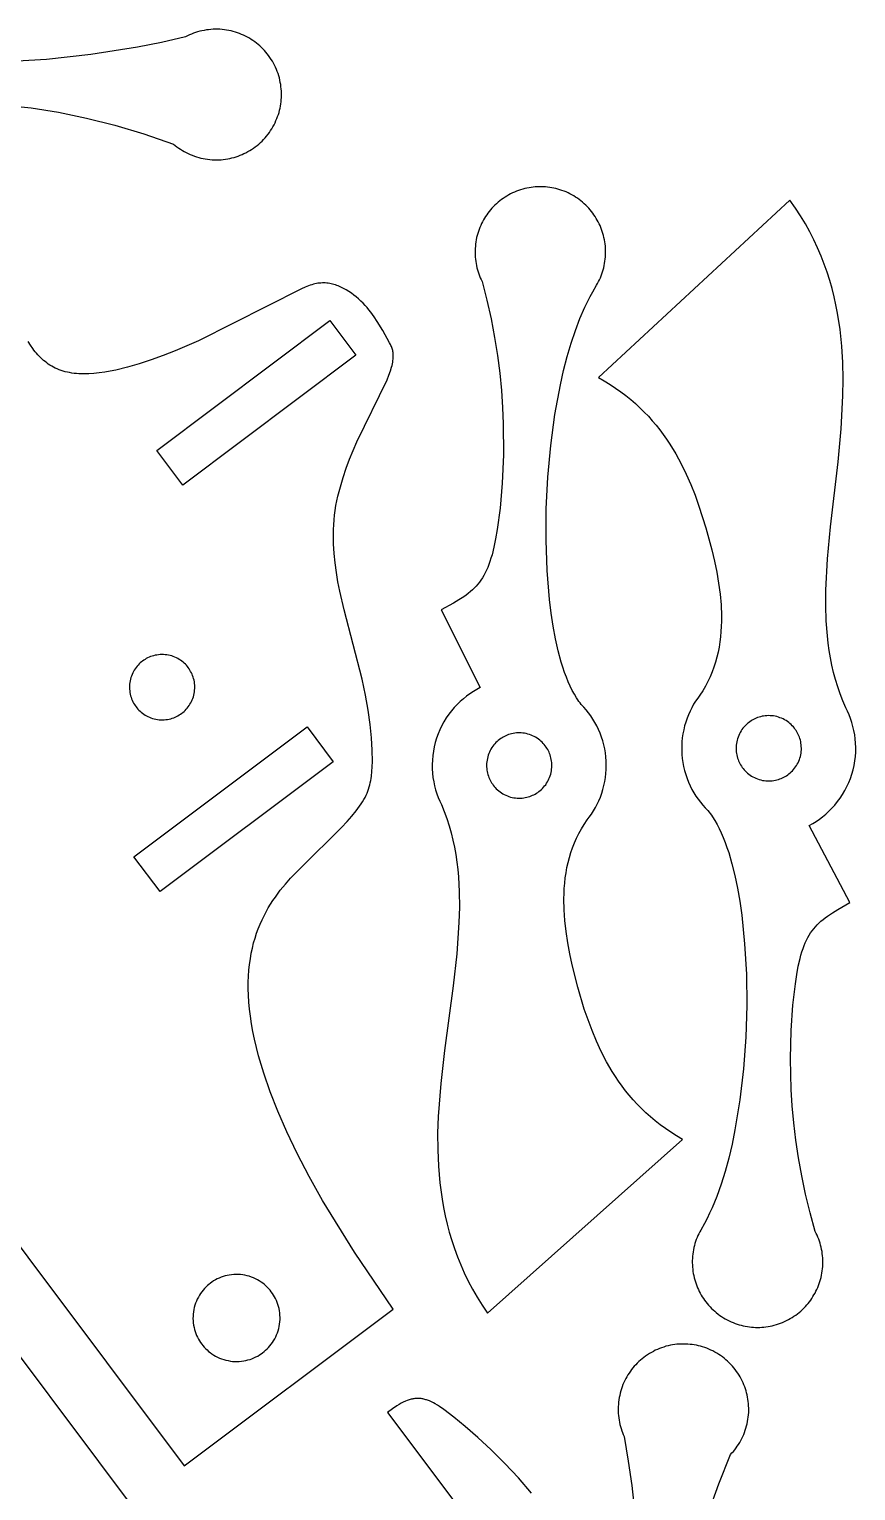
# Model space of a CAD drawing. Header units: millimetres. Extents: x 1072 to 1532, y 1321 to 1864.
# Drawn here: x 1411.5 to 1532.1, y 1642.3 to 1855.4 of the extents above; entities that cross this region are included whole.
import ezdxf

# ---------------------------------------------------------------- set-up
doc = ezdxf.new("R2010")
doc.units = ezdxf.units.MM
doc.header["$MEASUREMENT"] = 0
doc.layers.add('Layer 01', color=1, linetype='Continuous')
doc.layers.add('Layer 02', color=192, linetype='Continuous')

msp = doc.modelspace()

# ---------------------------------------------------------------- linework, layer by layer
at = {"layer": 'Layer 01'}
for points in [[(1455.34, 1812.97), (1459.15, 1807.89), (1433.9, 1788.95), (1430.09, 1794.03), (1455.34, 1812.97)], [(1433.74, 1755.68), (1433.9, 1755.81), (1434.07, 1755.95), (1434.23, 1756.1), (1434.38, 1756.26), (1434.53, 1756.43), (1434.67, 1756.61), (1434.81, 1756.8), (1434.94, 1757), (1435.06, 1757.2), (1435.17, 1757.42), (1435.27, 1757.64), (1435.36, 1757.86), (1435.43, 1758.09), (1435.5, 1758.33), (1435.55, 1758.57), (1435.59, 1758.81), (1435.62, 1759.06), (1435.64, 1759.3), (1435.64, 1759.55), (1435.63, 1759.79), (1435.61, 1760.04), (1435.58, 1760.28), (1435.53, 1760.51), (1435.47, 1760.74), (1435.41, 1760.97), (1435.33, 1761.19), (1435.24, 1761.4), (1435.15, 1761.6), (1435.04, 1761.8), (1434.93, 1761.99), (1434.81, 1762.17), (1434.69, 1762.35), (1434.56, 1762.51), (1434.42, 1762.68), (1434.27, 1762.84), (1434.11, 1762.99), (1433.94, 1763.14), (1433.76, 1763.28), (1433.57, 1763.42), (1433.37, 1763.55), (1433.16, 1763.67), (1432.95, 1763.78), (1432.73, 1763.88), (1432.5, 1763.96), (1432.27, 1764.04), (1432.04, 1764.11), (1431.8, 1764.16), (1431.55, 1764.2), (1431.31, 1764.23), (1431.06, 1764.25), (1430.82, 1764.25), (1430.57, 1764.24), (1430.33, 1764.22), (1430.09, 1764.18), (1429.86, 1764.14), (1429.62, 1764.08), (1429.4, 1764.01), (1429.18, 1763.94), (1428.97, 1763.85), (1428.76, 1763.75), (1428.57, 1763.65), (1428.38, 1763.54), (1428.19, 1763.42), (1428.02, 1763.3), (1427.85, 1763.17), (1427.69, 1763.03), (1427.53, 1762.88), (1427.38, 1762.71), (1427.23, 1762.54), (1427.08, 1762.37), (1426.95, 1762.18), (1426.82, 1761.98), (1426.7, 1761.77), (1426.59, 1761.56), (1426.49, 1761.34), (1426.4, 1761.11), (1426.32, 1760.88), (1426.26, 1760.65), (1426.21, 1760.41), (1426.16, 1760.16), (1426.14, 1759.92), (1426.12, 1759.67), (1426.12, 1759.43), (1426.13, 1759.18), (1426.15, 1758.94), (1426.18, 1758.7), (1426.23, 1758.46), (1426.28, 1758.23), (1426.35, 1758.01), (1426.43, 1757.79), (1426.52, 1757.58), (1426.61, 1757.37), (1426.72, 1757.17), (1426.83, 1756.98), (1426.94, 1756.8), (1427.07, 1756.63), (1427.2, 1756.46), (1427.34, 1756.3), (1427.49, 1756.14), (1427.65, 1755.99), (1427.82, 1755.84), (1428, 1755.69), (1428.19, 1755.56), (1428.39, 1755.43), (1428.59, 1755.31), (1428.81, 1755.2), (1429.03, 1755.1), (1429.25, 1755.01), (1429.49, 1754.93), (1429.72, 1754.87), (1429.96, 1754.81), (1430.2, 1754.77), (1430.45, 1754.74), (1430.7, 1754.73), (1430.94, 1754.73), (1431.19, 1754.74), (1431.43, 1754.76), (1431.67, 1754.79), (1431.9, 1754.84), (1432.13, 1754.89), (1432.36, 1754.96), (1432.58, 1755.04), (1432.79, 1755.13), (1432.99, 1755.22), (1433.19, 1755.33), (1433.38, 1755.44), (1433.56, 1755.55), (1433.74, 1755.68)], [(1521.61, 1746.36), (1521.79, 1746.46), (1521.98, 1746.58), (1522.16, 1746.7), (1522.34, 1746.83), (1522.51, 1746.98), (1522.68, 1747.13), (1522.85, 1747.3), (1523, 1747.47), (1523.15, 1747.66), (1523.3, 1747.85), (1523.43, 1748.05), (1523.55, 1748.26), (1523.67, 1748.48), (1523.77, 1748.7), (1523.86, 1748.93), (1523.94, 1749.16), (1524.01, 1749.4), (1524.06, 1749.64), (1524.1, 1749.88), (1524.13, 1750.13), (1524.15, 1750.37), (1524.15, 1750.61), (1524.14, 1750.85), (1524.12, 1751.09), (1524.09, 1751.32), (1524.05, 1751.55), (1524, 1751.77), (1523.94, 1751.99), (1523.87, 1752.2), (1523.79, 1752.41), (1523.7, 1752.6), (1523.6, 1752.79), (1523.5, 1752.98), (1523.39, 1753.16), (1523.26, 1753.34), (1523.13, 1753.52), (1522.98, 1753.7), (1522.83, 1753.87), (1522.66, 1754.03), (1522.49, 1754.19), (1522.31, 1754.34), (1522.11, 1754.48), (1521.91, 1754.61), (1521.7, 1754.74), (1521.48, 1754.85), (1521.26, 1754.95), (1521.03, 1755.04), (1520.8, 1755.12), (1520.56, 1755.19), (1520.32, 1755.24), (1520.08, 1755.29), (1519.84, 1755.32), (1519.59, 1755.33), (1519.35, 1755.34), (1519.11, 1755.33), (1518.88, 1755.31), (1518.64, 1755.28), (1518.41, 1755.24), (1518.19, 1755.18), (1517.97, 1755.12), (1517.76, 1755.05), (1517.56, 1754.97), (1517.36, 1754.88), (1517.17, 1754.79), (1516.98, 1754.68), (1516.8, 1754.57), (1516.62, 1754.45), (1516.44, 1754.31), (1516.27, 1754.17), (1516.1, 1754.01), (1515.93, 1753.85), (1515.77, 1753.68), (1515.62, 1753.49), (1515.48, 1753.3), (1515.35, 1753.1), (1515.23, 1752.89), (1515.11, 1752.67), (1515.01, 1752.45), (1514.92, 1752.22), (1514.84, 1751.98), (1514.77, 1751.75), (1514.72, 1751.51), (1514.68, 1751.27), (1514.65, 1751.02), (1514.63, 1750.78), (1514.63, 1750.54), (1514.63, 1750.3), (1514.65, 1750.06), (1514.69, 1749.83), (1514.73, 1749.6), (1514.78, 1749.38), (1514.84, 1749.16), (1514.91, 1748.95), (1514.99, 1748.74), (1515.08, 1748.54), (1515.18, 1748.35), (1515.28, 1748.17), (1515.39, 1747.99), (1515.52, 1747.8), (1515.65, 1747.63), (1515.79, 1747.45), (1515.95, 1747.28), (1516.11, 1747.12), (1516.29, 1746.96), (1516.47, 1746.81), (1516.67, 1746.67), (1516.87, 1746.53), (1517.08, 1746.41), (1517.29, 1746.3), (1517.52, 1746.2), (1517.75, 1746.1), (1517.98, 1746.03), (1518.22, 1745.96), (1518.46, 1745.9), (1518.7, 1745.86), (1518.94, 1745.83), (1519.18, 1745.82), (1519.43, 1745.81), (1519.66, 1745.82), (1519.9, 1745.84), (1520.13, 1745.87), (1520.36, 1745.91), (1520.59, 1745.96), (1520.8, 1746.03), (1521.02, 1746.1), (1521.22, 1746.18), (1521.42, 1746.27), (1521.61, 1746.36)], [(1452.03, 1753.69), (1455.84, 1748.61), (1430.58, 1729.67), (1426.77, 1734.75), (1452.03, 1753.69)], [(1480.84, 1752.32), (1480.66, 1752.22), (1480.47, 1752.11), (1480.29, 1751.99), (1480.11, 1751.86), (1479.93, 1751.72), (1479.76, 1751.57), (1479.59, 1751.41), (1479.43, 1751.24), (1479.27, 1751.06), (1479.13, 1750.87), (1478.99, 1750.67), (1478.86, 1750.46), (1478.75, 1750.25), (1478.64, 1750.02), (1478.54, 1749.8), (1478.46, 1749.56), (1478.39, 1749.33), (1478.33, 1749.09), (1478.28, 1748.85), (1478.25, 1748.61), (1478.23, 1748.36), (1478.22, 1748.12), (1478.22, 1747.88), (1478.24, 1747.65), (1478.26, 1747.41), (1478.3, 1747.18), (1478.35, 1746.96), (1478.41, 1746.74), (1478.48, 1746.53), (1478.55, 1746.32), (1478.63, 1746.12), (1478.73, 1745.93), (1478.83, 1745.74), (1478.94, 1745.56), (1479.06, 1745.37), (1479.19, 1745.19), (1479.33, 1745.01), (1479.48, 1744.84), (1479.64, 1744.67), (1479.81, 1744.51), (1479.99, 1744.36), (1480.18, 1744.21), (1480.38, 1744.08), (1480.59, 1743.95), (1480.8, 1743.83), (1481.02, 1743.73), (1481.25, 1743.63), (1481.48, 1743.55), (1481.72, 1743.47), (1481.96, 1743.42), (1482.2, 1743.37), (1482.44, 1743.34), (1482.68, 1743.31), (1482.93, 1743.3), (1483.17, 1743.31), (1483.4, 1743.32), (1483.64, 1743.35), (1483.87, 1743.39), (1484.09, 1743.44), (1484.31, 1743.49), (1484.52, 1743.56), (1484.73, 1743.64), (1484.93, 1743.72), (1485.12, 1743.81), (1485.31, 1743.91), (1485.49, 1744.02), (1485.68, 1744.14), (1485.86, 1744.27), (1486.04, 1744.41), (1486.21, 1744.56), (1486.37, 1744.73), (1486.54, 1744.9), (1486.69, 1745.08), (1486.84, 1745.27), (1486.97, 1745.47), (1487.1, 1745.67), (1487.22, 1745.89), (1487.32, 1746.11), (1487.42, 1746.34), (1487.5, 1746.57), (1487.57, 1746.8), (1487.63, 1747.04), (1487.68, 1747.28), (1487.71, 1747.53), (1487.73, 1747.77), (1487.74, 1748.01), (1487.74, 1748.25), (1487.73, 1748.49), (1487.7, 1748.72), (1487.66, 1748.95), (1487.61, 1749.18), (1487.56, 1749.39), (1487.49, 1749.61), (1487.41, 1749.81), (1487.33, 1750.01), (1487.24, 1750.2), (1487.14, 1750.39), (1487.03, 1750.58), (1486.91, 1750.76), (1486.78, 1750.94), (1486.64, 1751.12), (1486.49, 1751.29), (1486.32, 1751.46), (1486.15, 1751.62), (1485.97, 1751.77), (1485.78, 1751.92), (1485.58, 1752.06), (1485.37, 1752.18), (1485.16, 1752.3), (1484.94, 1752.41), (1484.71, 1752.5), (1484.48, 1752.59), (1484.24, 1752.66), (1484, 1752.72), (1483.76, 1752.76), (1483.52, 1752.8), (1483.28, 1752.82), (1483.04, 1752.83), (1482.8, 1752.83), (1482.56, 1752.81), (1482.33, 1752.78), (1482.1, 1752.75), (1481.87, 1752.7), (1481.65, 1752.64), (1481.44, 1752.57), (1481.24, 1752.5), (1481.04, 1752.41), (1480.84, 1752.32)], [(1445.54, 1662.42), (1445.76, 1662.59), (1445.98, 1662.78), (1446.19, 1662.98), (1446.4, 1663.2), (1446.6, 1663.42), (1446.79, 1663.66), (1446.97, 1663.91), (1447.14, 1664.18), (1447.3, 1664.45), (1447.45, 1664.73), (1447.58, 1665.03), (1447.7, 1665.33), (1447.8, 1665.64), (1447.89, 1665.95), (1447.96, 1666.27), (1448.02, 1666.6), (1448.05, 1666.93), (1448.08, 1667.25), (1448.08, 1667.58), (1448.07, 1667.91), (1448.04, 1668.23), (1447.99, 1668.55), (1447.93, 1668.86), (1447.86, 1669.17), (1447.77, 1669.47), (1447.66, 1669.76), (1447.55, 1670.05), (1447.42, 1670.32), (1447.28, 1670.58), (1447.13, 1670.84), (1446.98, 1671.08), (1446.81, 1671.31), (1446.64, 1671.53), (1446.45, 1671.75), (1446.25, 1671.96), (1446.03, 1672.17), (1445.81, 1672.37), (1445.57, 1672.56), (1445.31, 1672.74), (1445.05, 1672.91), (1444.78, 1673.07), (1444.49, 1673.21), (1444.2, 1673.35), (1443.9, 1673.47), (1443.59, 1673.57), (1443.27, 1673.66), (1442.95, 1673.73), (1442.63, 1673.78), (1442.3, 1673.82), (1441.97, 1673.84), (1441.65, 1673.85), (1441.32, 1673.83), (1441, 1673.81), (1440.68, 1673.76), (1440.37, 1673.7), (1440.06, 1673.62), (1439.76, 1673.53), (1439.47, 1673.43), (1439.18, 1673.31), (1438.91, 1673.19), (1438.65, 1673.05), (1438.39, 1672.9), (1438.15, 1672.74), (1437.92, 1672.58), (1437.7, 1672.4), (1437.48, 1672.21), (1437.27, 1672.01), (1437.06, 1671.8), (1436.86, 1671.57), (1436.67, 1671.33), (1436.49, 1671.08), (1436.32, 1670.82), (1436.16, 1670.54), (1436.01, 1670.26), (1435.88, 1669.97), (1435.76, 1669.66), (1435.66, 1669.36), (1435.57, 1669.04), (1435.5, 1668.72), (1435.44, 1668.4), (1435.41, 1668.07), (1435.39, 1667.74), (1435.38, 1667.41), (1435.39, 1667.09), (1435.42, 1666.77), (1435.47, 1666.45), (1435.53, 1666.13), (1435.6, 1665.83), (1435.69, 1665.52), (1435.8, 1665.23), (1435.91, 1664.95), (1436.04, 1664.68), (1436.18, 1664.41), (1436.33, 1664.16), (1436.49, 1663.92), (1436.65, 1663.69), (1436.82, 1663.47), (1437.01, 1663.25), (1437.21, 1663.03), (1437.43, 1662.83), (1437.65, 1662.63), (1437.89, 1662.44), (1438.15, 1662.26), (1438.41, 1662.09), (1438.68, 1661.93), (1438.97, 1661.78), (1439.26, 1661.65), (1439.56, 1661.53), (1439.87, 1661.43), (1440.19, 1661.34), (1440.51, 1661.27), (1440.83, 1661.21), (1441.16, 1661.17), (1441.49, 1661.15), (1441.81, 1661.15), (1442.14, 1661.16), (1442.46, 1661.19), (1442.78, 1661.23), (1443.09, 1661.3), (1443.4, 1661.37), (1443.7, 1661.46), (1443.99, 1661.56), (1444.28, 1661.68), (1444.55, 1661.81), (1444.82, 1661.95), (1445.07, 1662.1), (1445.31, 1662.25), (1445.54, 1662.42)]]:
    msp.add_lwpolyline(points, dxfattribs=at)
at = {"layer": 'Layer 02'}
for points in [[(1407.89, 1844.38), (1411.78, 1843.96), (1415.76, 1843.33), (1419.82, 1842.49), (1423.97, 1841.44), (1428.21, 1840.17), (1432.56, 1838.7), (1432.79, 1838.5), (1433.04, 1838.31), (1433.29, 1838.12), (1433.56, 1837.95), (1433.83, 1837.78), (1434.1, 1837.62), (1434.39, 1837.46), (1434.68, 1837.32), (1434.97, 1837.18), (1435.27, 1837.06), (1435.58, 1836.94), (1435.89, 1836.84), (1436.21, 1836.75), (1436.53, 1836.66), (1436.85, 1836.59), (1437.18, 1836.53), (1437.5, 1836.48), (1437.83, 1836.44), (1438.16, 1836.41), (1438.49, 1836.4), (1438.82, 1836.4), (1439.15, 1836.4), (1439.47, 1836.42), (1439.8, 1836.45), (1440.12, 1836.49), (1440.44, 1836.54), (1440.75, 1836.6), (1441.06, 1836.68), (1441.37, 1836.76), (1441.67, 1836.85), (1441.96, 1836.95), (1442.25, 1837.06), (1442.54, 1837.17), (1442.82, 1837.3), (1443.1, 1837.44), (1443.38, 1837.59), (1443.66, 1837.75), (1443.93, 1837.91), (1444.2, 1838.09), (1444.46, 1838.28), (1444.72, 1838.48), (1444.97, 1838.69), (1445.21, 1838.91), (1445.45, 1839.13), (1445.68, 1839.37), (1445.91, 1839.61), (1446.12, 1839.87), (1446.33, 1840.12), (1446.52, 1840.39), (1446.71, 1840.66), (1446.89, 1840.94), (1447.05, 1841.23), (1447.21, 1841.52), (1447.36, 1841.81), (1447.49, 1842.11), (1447.62, 1842.41), (1447.73, 1842.71), (1447.84, 1843.01), (1447.93, 1843.32), (1448.01, 1843.63), (1448.08, 1843.94), (1448.14, 1844.24), (1448.19, 1844.55), (1448.23, 1844.86), (1448.26, 1845.16), (1448.28, 1845.47), (1448.29, 1845.79), (1448.29, 1846.1), (1448.28, 1846.42), (1448.26, 1846.74), (1448.22, 1847.06), (1448.18, 1847.38), (1448.12, 1847.7), (1448.06, 1848.02), (1447.98, 1848.34), (1447.89, 1848.66), (1447.79, 1848.97), (1447.68, 1849.28), (1447.56, 1849.59), (1447.42, 1849.89), (1447.28, 1850.19), (1447.13, 1850.49), (1446.96, 1850.77), (1446.79, 1851.05), (1446.61, 1851.33), (1446.42, 1851.59), (1446.22, 1851.85), (1446.01, 1852.1), (1445.8, 1852.35), (1445.58, 1852.58), (1445.35, 1852.81), (1445.11, 1853.02), (1444.87, 1853.23), (1444.63, 1853.43), (1444.38, 1853.61), (1444.13, 1853.79), (1443.87, 1853.96), (1443.61, 1854.12), (1443.33, 1854.28), (1443.05, 1854.43), (1442.77, 1854.56), (1442.48, 1854.69), (1442.18, 1854.81), (1441.87, 1854.92), (1441.56, 1855.03), (1441.25, 1855.12), (1440.93, 1855.2), (1440.61, 1855.27), (1440.28, 1855.32), (1439.96, 1855.37), (1439.63, 1855.41), (1439.3, 1855.43), (1438.97, 1855.44), (1438.64, 1855.44), (1438.31, 1855.43), (1437.98, 1855.41), (1437.65, 1855.38), (1437.33, 1855.34), (1437, 1855.28), (1436.69, 1855.22), (1436.37, 1855.14), (1436.06, 1855.05), (1435.75, 1854.96), (1435.45, 1854.85), (1435.16, 1854.74), (1434.87, 1854.61), (1434.59, 1854.48), (1434.31, 1854.34)], [(1434.31, 1854.34), (1430.77, 1853.53), (1427.27, 1852.83), (1420.47, 1851.74), (1414.02, 1851.04), (1408.03, 1850.7)], [(1506.79, 1693.53), (1505.94, 1694.04), (1505.11, 1694.57), (1504.32, 1695.11), (1503.56, 1695.67), (1502.83, 1696.24), (1502.13, 1696.83), (1501.46, 1697.43), (1500.81, 1698.05), (1500.2, 1698.68), (1499.61, 1699.32), (1499.04, 1699.97), (1498.5, 1700.64), (1497.98, 1701.32), (1497.48, 1702.01), (1497.01, 1702.71), (1496.56, 1703.42), (1495.72, 1704.86), (1494.95, 1706.35), (1494.24, 1707.86), (1493.61, 1709.4), (1493.02, 1710.96), (1492.48, 1712.54), (1491.53, 1715.75), (1490.71, 1718.99), (1490.36, 1720.61), (1490.06, 1722.23), (1489.82, 1723.84), (1489.64, 1725.44), (1489.53, 1727.03), (1489.5, 1728.6), (1489.52, 1729.38), (1489.56, 1730.15), (1489.62, 1730.92), (1489.7, 1731.68), (1489.81, 1732.43), (1489.95, 1733.18), (1490.11, 1733.91), (1490.3, 1734.64), (1490.51, 1735.36), (1490.76, 1736.07), (1491.03, 1736.77), (1491.34, 1737.47), (1491.68, 1738.15), (1492.05, 1738.82), (1492.45, 1739.47), (1492.89, 1740.12), (1493.21, 1740.54), (1493.52, 1740.98), (1493.82, 1741.44), (1494.1, 1741.92), (1494.36, 1742.42), (1494.6, 1742.93), (1494.82, 1743.46), (1495.02, 1744.01), (1495.19, 1744.57), (1495.34, 1745.14), (1495.46, 1745.72), (1495.56, 1746.3), (1495.63, 1746.9), (1495.67, 1747.5), (1495.68, 1748.1), (1495.67, 1748.7), (1495.62, 1749.31), (1495.55, 1749.9), (1495.45, 1750.5), (1495.32, 1751.08), (1495.16, 1751.66), (1494.98, 1752.22), (1494.78, 1752.77), (1494.55, 1753.31), (1494.3, 1753.83), (1494.02, 1754.34), (1493.73, 1754.83), (1493.42, 1755.3), (1493.1, 1755.75), (1492.76, 1756.17), (1492.4, 1756.58), (1492.04, 1756.97), (1491.87, 1757.19), (1491.69, 1757.42), (1491.53, 1757.66), (1491.36, 1757.92), (1491.04, 1758.45), (1490.73, 1759.02), (1490.43, 1759.63), (1490.14, 1760.27), (1489.87, 1760.94), (1489.61, 1761.65), (1489.36, 1762.39), (1489.12, 1763.16), (1488.68, 1764.79), (1488.29, 1766.53), (1487.94, 1768.37), (1487.65, 1770.29), (1487.4, 1772.3), (1487.05, 1776.52), (1486.89, 1780.94), (1486.93, 1785.5), (1487.15, 1790.12), (1487.57, 1794.72), (1488.18, 1799.24), (1488.99, 1803.59), (1489.46, 1805.68), (1489.98, 1807.7), (1490.55, 1809.65), (1491.17, 1811.5), (1491.83, 1813.26), (1492.55, 1814.91), (1492.92, 1815.7), (1493.31, 1816.45), (1493.71, 1817.17), (1494.27, 1818.12), (1494.42, 1818.38), (1494.56, 1818.64), (1494.69, 1818.92), (1494.82, 1819.2), (1494.94, 1819.48), (1495.04, 1819.77), (1495.14, 1820.07), (1495.23, 1820.37), (1495.31, 1820.67), (1495.38, 1820.98), (1495.44, 1821.29), (1495.49, 1821.6), (1495.53, 1821.91), (1495.56, 1822.23), (1495.58, 1822.55), (1495.59, 1822.87), (1495.59, 1823.18), (1495.57, 1823.5), (1495.55, 1823.81), (1495.52, 1824.13), (1495.47, 1824.44), (1495.42, 1824.75), (1495.35, 1825.06), (1495.28, 1825.36), (1495.2, 1825.66), (1495.1, 1825.95), (1495, 1826.24), (1494.89, 1826.52), (1494.77, 1826.8), (1494.65, 1827.07), (1494.52, 1827.34), (1494.37, 1827.6), (1494.22, 1827.86), (1494.06, 1828.12), (1493.89, 1828.37), (1493.72, 1828.62), (1493.53, 1828.86), (1493.33, 1829.1), (1493.13, 1829.34), (1492.91, 1829.57), (1492.69, 1829.79), (1492.46, 1830), (1492.22, 1830.21), (1491.98, 1830.41), (1491.73, 1830.61), (1491.47, 1830.79), (1491.21, 1830.97), (1490.94, 1831.13), (1490.66, 1831.29), (1490.38, 1831.44), (1490.1, 1831.58), (1489.81, 1831.71), (1489.52, 1831.83), (1489.22, 1831.93), (1488.92, 1832.03), (1488.63, 1832.12), (1488.33, 1832.2), (1488.03, 1832.27), (1487.73, 1832.33), (1487.43, 1832.37), (1487.13, 1832.41), (1486.83, 1832.44), (1486.53, 1832.46), (1486.23, 1832.47), (1485.93, 1832.47), (1485.63, 1832.46), (1485.33, 1832.44), (1485.02, 1832.42), (1484.72, 1832.38), (1484.41, 1832.33), (1484.1, 1832.27), (1483.8, 1832.2), (1483.5, 1832.12), (1483.19, 1832.03), (1482.89, 1831.93), (1482.6, 1831.82), (1482.3, 1831.7), (1482.02, 1831.57), (1481.73, 1831.43), (1481.45, 1831.28), (1481.18, 1831.12), (1480.91, 1830.95), (1480.64, 1830.78), (1480.39, 1830.59), (1480.14, 1830.4), (1479.89, 1830.2), (1479.66, 1830), (1479.43, 1829.78), (1479.21, 1829.57), (1479, 1829.34), (1478.8, 1829.11), (1478.61, 1828.87), (1478.42, 1828.63), (1478.25, 1828.39), (1478.08, 1828.14), (1477.92, 1827.89), (1477.77, 1827.63), (1477.63, 1827.37), (1477.49, 1827.1), (1477.36, 1826.82), (1477.24, 1826.54), (1477.13, 1826.25), (1477.03, 1825.95), (1476.93, 1825.65), (1476.85, 1825.35), (1476.77, 1825.05), (1476.71, 1824.74), (1476.65, 1824.43), (1476.61, 1824.11), (1476.58, 1823.8), (1476.55, 1823.48), (1476.54, 1823.16), (1476.54, 1822.84), (1476.55, 1822.53), (1476.57, 1822.21), (1476.6, 1821.9), (1476.64, 1821.59), (1476.69, 1821.28), (1476.75, 1820.97), (1476.82, 1820.67), (1476.9, 1820.37), (1476.98, 1820.07), (1477.08, 1819.78), (1477.19, 1819.49), (1477.3, 1819.21), (1477.42, 1818.94), (1477.55, 1818.67), (1478.27, 1815.92), (1478.87, 1813.2), (1479.38, 1810.51), (1479.8, 1807.87), (1480.13, 1805.28), (1480.38, 1802.75), (1480.55, 1800.29), (1480.65, 1797.9), (1480.68, 1793.38), (1480.51, 1789.26), (1480.19, 1785.6), (1479.77, 1782.47), (1479.54, 1781.11), (1479.28, 1779.9), (1479.01, 1778.8), (1478.86, 1778.3), (1478.71, 1777.82), (1478.55, 1777.37), (1478.38, 1776.94), (1478.2, 1776.54), (1478.02, 1776.15), (1477.82, 1775.79), (1477.61, 1775.44), (1477.4, 1775.11), (1477.17, 1774.8), (1476.93, 1774.5), (1476.68, 1774.21), (1476.42, 1773.94), (1476.14, 1773.68), (1475.85, 1773.42), (1475.54, 1773.17), (1475.22, 1772.93), (1474.88, 1772.69), (1474.17, 1772.22), (1473.38, 1771.75), (1471.58, 1770.77), (1477.28, 1759.42), (1476.78, 1759.15), (1476.29, 1758.86), (1475.79, 1758.54), (1475.31, 1758.19), (1474.84, 1757.81), (1474.38, 1757.41), (1473.93, 1756.98), (1473.5, 1756.52), (1473.09, 1756.04), (1472.71, 1755.53), (1472.34, 1755), (1472, 1754.45), (1471.69, 1753.88), (1471.4, 1753.29), (1471.15, 1752.68), (1470.93, 1752.06), (1470.74, 1751.43), (1470.58, 1750.8), (1470.45, 1750.15), (1470.36, 1749.51), (1470.31, 1748.86), (1470.28, 1748.22), (1470.29, 1747.58), (1470.33, 1746.94), (1470.4, 1746.32), (1470.5, 1745.71), (1470.63, 1745.11), (1470.78, 1744.53), (1470.96, 1743.96), (1471.17, 1743.41), (1471.39, 1742.88), (1471.63, 1742.37), (1472.05, 1741.35), (1472.42, 1740.32), (1472.75, 1739.29), (1473.05, 1738.25), (1473.31, 1737.19), (1473.53, 1736.14), (1473.72, 1735.07), (1473.88, 1733.99), (1474.01, 1732.91), (1474.11, 1731.82), (1474.23, 1729.62), (1474.25, 1727.4), (1474.19, 1725.15), (1473.86, 1720.59), (1473.33, 1715.94), (1472.06, 1706.48), (1471.52, 1701.69), (1471.16, 1696.87), (1471.08, 1694.45), (1471.09, 1692.04), (1471.19, 1689.62), (1471.39, 1687.21), (1471.72, 1684.8), (1471.93, 1683.6), (1472.17, 1682.4), (1472.45, 1681.2), (1472.77, 1680.01), (1473.13, 1678.81), (1473.53, 1677.62), (1473.96, 1676.43), (1474.45, 1675.25), (1474.97, 1674.06), (1475.55, 1672.88), (1476.17, 1671.71), (1476.84, 1670.54), (1477.56, 1669.37), (1478.33, 1668.2), (1506.79, 1693.53)], [(1494.53, 1804.64), (1495.39, 1804.15), (1496.23, 1803.64), (1497.03, 1803.11), (1497.8, 1802.57), (1498.54, 1802.01), (1499.25, 1801.43), (1499.94, 1800.84), (1500.59, 1800.24), (1501.22, 1799.62), (1501.82, 1798.99), (1502.4, 1798.35), (1502.96, 1797.69), (1503.49, 1797.02), (1504, 1796.34), (1504.48, 1795.65), (1504.95, 1794.95), (1505.82, 1793.52), (1506.62, 1792.06), (1507.35, 1790.56), (1508.02, 1789.03), (1508.63, 1787.48), (1509.2, 1785.91), (1510.21, 1782.72), (1511.1, 1779.5), (1511.48, 1777.89), (1511.81, 1776.27), (1512.08, 1774.67), (1512.29, 1773.07), (1512.43, 1771.48), (1512.49, 1769.91), (1512.49, 1769.13), (1512.47, 1768.36), (1512.42, 1767.59), (1512.35, 1766.83), (1512.26, 1766.08), (1512.14, 1765.33), (1511.99, 1764.59), (1511.82, 1763.86), (1511.61, 1763.13), (1511.38, 1762.42), (1511.12, 1761.71), (1510.83, 1761.01), (1510.5, 1760.33), (1510.15, 1759.65), (1509.76, 1758.98), (1509.33, 1758.33), (1509.02, 1757.9), (1508.71, 1757.45), (1508.43, 1756.99), (1508.16, 1756.5), (1507.91, 1756), (1507.68, 1755.48), (1507.47, 1754.95), (1507.28, 1754.4), (1507.12, 1753.84), (1506.98, 1753.27), (1506.87, 1752.68), (1506.78, 1752.09), (1506.72, 1751.5), (1506.69, 1750.9), (1506.69, 1750.29), (1506.72, 1749.69), (1506.78, 1749.09), (1506.86, 1748.49), (1506.97, 1747.9), (1507.11, 1747.32), (1507.28, 1746.75), (1507.47, 1746.19), (1507.69, 1745.64), (1507.93, 1745.11), (1508.19, 1744.59), (1508.47, 1744.09), (1508.77, 1743.61), (1509.09, 1743.14), (1509.42, 1742.7), (1509.77, 1742.28), (1510.13, 1741.88), (1510.5, 1741.5), (1510.68, 1741.28), (1510.86, 1741.05), (1511.03, 1740.81), (1511.2, 1740.56), (1511.54, 1740.04), (1511.86, 1739.47), (1512.17, 1738.87), (1512.47, 1738.24), (1512.75, 1737.57), (1513.03, 1736.86), (1513.29, 1736.13), (1513.55, 1735.36), (1514.02, 1733.74), (1514.44, 1732.01), (1514.82, 1730.18), (1515.15, 1728.26), (1515.44, 1726.26), (1515.87, 1722.05), (1516.12, 1717.63), (1516.17, 1713.07), (1516.03, 1708.45), (1515.7, 1703.84), (1515.18, 1699.31), (1514.46, 1694.94), (1514.03, 1692.85), (1513.55, 1690.81), (1513.01, 1688.86), (1512.43, 1686.99), (1511.8, 1685.22), (1511.12, 1683.56), (1510.76, 1682.76), (1510.39, 1682), (1510, 1681.27), (1509.46, 1680.32), (1509.31, 1680.06), (1509.18, 1679.79), (1509.05, 1679.51), (1508.93, 1679.23), (1508.82, 1678.94), (1508.72, 1678.65), (1508.62, 1678.35), (1508.54, 1678.05), (1508.47, 1677.75), (1508.4, 1677.44), (1508.35, 1677.13), (1508.3, 1676.81), (1508.27, 1676.5), (1508.25, 1676.18), (1508.23, 1675.86), (1508.23, 1675.55), (1508.24, 1675.23), (1508.26, 1674.91), (1508.29, 1674.6), (1508.33, 1674.28), (1508.38, 1673.97), (1508.44, 1673.67), (1508.51, 1673.36), (1508.59, 1673.06), (1508.68, 1672.76), (1508.78, 1672.47), (1508.88, 1672.18), (1509, 1671.9), (1509.12, 1671.63), (1509.25, 1671.36), (1509.39, 1671.09), (1509.54, 1670.83), (1509.69, 1670.58), (1509.86, 1670.32), (1510.03, 1670.07), (1510.22, 1669.83), (1510.41, 1669.59), (1510.61, 1669.35), (1510.82, 1669.12), (1511.04, 1668.9), (1511.26, 1668.68), (1511.5, 1668.47), (1511.74, 1668.27), (1511.99, 1668.07), (1512.24, 1667.88), (1512.5, 1667.7), (1512.77, 1667.53), (1513.04, 1667.37), (1513.32, 1667.22), (1513.61, 1667.07), (1513.89, 1666.94), (1514.18, 1666.82), (1514.48, 1666.71), (1514.77, 1666.6), (1515.07, 1666.51), (1515.37, 1666.43), (1515.67, 1666.35), (1515.97, 1666.29), (1516.28, 1666.24), (1516.58, 1666.2), (1516.88, 1666.16), (1517.18, 1666.14), (1517.47, 1666.13), (1517.77, 1666.12), (1518.07, 1666.13), (1518.37, 1666.14), (1518.68, 1666.17), (1518.98, 1666.2), (1519.29, 1666.25), (1519.59, 1666.3), (1519.9, 1666.37), (1520.2, 1666.44), (1520.5, 1666.53), (1520.8, 1666.62), (1521.1, 1666.73), (1521.39, 1666.84), (1521.68, 1666.97), (1521.97, 1667.11), (1522.25, 1667.25), (1522.53, 1667.41), (1522.8, 1667.57), (1523.07, 1667.74), (1523.33, 1667.92), (1523.58, 1668.11), (1523.83, 1668.31), (1524.07, 1668.51), (1524.3, 1668.72), (1524.52, 1668.94), (1524.73, 1669.16), (1524.94, 1669.39), (1525.14, 1669.63), (1525.33, 1669.87), (1525.51, 1670.11), (1525.68, 1670.36), (1525.84, 1670.61), (1525.99, 1670.86), (1526.14, 1671.12), (1526.28, 1671.39), (1526.41, 1671.67), (1526.53, 1671.95), (1526.65, 1672.23), (1526.75, 1672.52), (1526.85, 1672.82), (1526.94, 1673.12), (1527.02, 1673.42), (1527.09, 1673.73), (1527.14, 1674.04), (1527.19, 1674.35), (1527.23, 1674.67), (1527.26, 1674.98), (1527.28, 1675.3), (1527.28, 1675.62), (1527.28, 1675.94), (1527.26, 1676.25), (1527.24, 1676.57), (1527.2, 1676.88), (1527.16, 1677.19), (1527.1, 1677.5), (1527.03, 1677.81), (1526.96, 1678.11), (1526.87, 1678.41), (1526.78, 1678.7), (1526.68, 1678.99), (1526.57, 1679.27), (1526.45, 1679.55), (1526.32, 1679.82), (1526.18, 1680.09), (1525.42, 1682.82), (1524.76, 1685.53), (1524.2, 1688.21), (1523.73, 1690.84), (1523.35, 1693.43), (1523.05, 1695.95), (1522.83, 1698.41), (1522.68, 1700.8), (1522.56, 1705.31), (1522.65, 1709.43), (1522.9, 1713.1), (1523.27, 1716.24), (1523.47, 1717.6), (1523.7, 1718.82), (1523.96, 1719.92), (1524.09, 1720.43), (1524.24, 1720.91), (1524.39, 1721.36), (1524.55, 1721.8), (1524.72, 1722.2), (1524.9, 1722.59), (1525.09, 1722.96), (1525.28, 1723.31), (1525.49, 1723.64), (1525.72, 1723.96), (1525.95, 1724.26), (1526.2, 1724.55), (1526.45, 1724.83), (1526.73, 1725.1), (1527.01, 1725.36), (1527.31, 1725.62), (1527.63, 1725.87), (1527.96, 1726.11), (1528.67, 1726.6), (1529.45, 1727.08), (1531.23, 1728.1), (1525.31, 1739.34), (1525.8, 1739.61), (1526.29, 1739.91), (1526.78, 1740.24), (1527.25, 1740.6), (1527.72, 1740.99), (1528.17, 1741.4), (1528.61, 1741.84), (1529.03, 1742.3), (1529.43, 1742.8), (1529.81, 1743.31), (1530.16, 1743.85), (1530.49, 1744.41), (1530.79, 1744.99), (1531.07, 1745.58), (1531.31, 1746.19), (1531.52, 1746.81), (1531.7, 1747.45), (1531.84, 1748.09), (1531.95, 1748.73), (1532.03, 1749.38), (1532.08, 1750.03), (1532.09, 1750.67), (1532.07, 1751.31), (1532.02, 1751.94), (1531.93, 1752.56), (1531.82, 1753.17), (1531.68, 1753.77), (1531.52, 1754.35), (1531.33, 1754.91), (1531.11, 1755.46), (1530.88, 1755.99), (1530.63, 1756.49), (1530.19, 1757.5), (1529.8, 1758.52), (1529.45, 1759.55), (1529.13, 1760.59), (1528.85, 1761.63), (1528.61, 1762.69), (1528.39, 1763.75), (1528.21, 1764.82), (1528.06, 1765.9), (1527.94, 1766.99), (1527.78, 1769.18), (1527.72, 1771.41), (1527.73, 1773.66), (1527.98, 1778.23), (1528.42, 1782.88), (1529.5, 1792.36), (1529.95, 1797.17), (1530.22, 1801.99), (1530.25, 1804.41), (1530.2, 1806.82), (1530.05, 1809.23), (1529.8, 1811.64), (1529.43, 1814.04), (1529.19, 1815.24), (1528.93, 1816.44), (1528.62, 1817.63), (1528.28, 1818.82), (1527.9, 1820.01), (1527.48, 1821.19), (1527.02, 1822.37), (1526.51, 1823.55), (1525.96, 1824.72), (1525.37, 1825.89), (1524.73, 1827.05), (1524.03, 1828.21), (1523.29, 1829.36), (1522.49, 1830.51), (1494.53, 1804.64)], [(1464.59, 1668.77), (1458.94, 1677.08), (1454.3, 1684.64), (1452.34, 1688.15), (1450.6, 1691.49), (1449.08, 1694.65), (1447.76, 1697.66), (1446.64, 1700.5), (1445.7, 1703.19), (1444.94, 1705.74), (1444.35, 1708.14), (1444.11, 1709.29), (1443.91, 1710.41), (1443.75, 1711.5), (1443.62, 1712.55), (1443.53, 1713.57), (1443.47, 1714.56), (1443.44, 1715.52), (1443.45, 1716.45), (1443.48, 1717.35), (1443.54, 1718.22), (1443.63, 1719.07), (1443.75, 1719.89), (1443.88, 1720.68), (1444.05, 1721.44), (1444.23, 1722.19), (1444.44, 1722.9), (1444.67, 1723.6), (1444.91, 1724.27), (1445.17, 1724.92), (1445.45, 1725.55), (1445.75, 1726.15), (1446.05, 1726.74), (1446.37, 1727.31), (1446.7, 1727.85), (1447.05, 1728.38), (1447.4, 1728.89), (1448.12, 1729.87), (1448.87, 1730.78), (1449.63, 1731.63), (1451.14, 1733.19), (1457.05, 1739.01), (1457.87, 1739.88), (1458.57, 1740.69), (1459.18, 1741.44), (1459.69, 1742.14), (1459.92, 1742.47), (1460.13, 1742.79), (1460.32, 1743.11), (1460.48, 1743.42), (1460.64, 1743.73), (1460.77, 1744.03), (1460.9, 1744.33), (1461, 1744.63), (1461.1, 1744.94), (1461.18, 1745.24), (1461.25, 1745.55), (1461.31, 1745.86), (1461.37, 1746.18), (1461.41, 1746.5), (1461.48, 1747.18), (1461.52, 1747.89), (1461.55, 1748.65), (1461.53, 1750.3), (1461.42, 1752.1), (1461.22, 1754.04), (1460.93, 1756.12), (1460.55, 1758.32), (1460.07, 1760.64), (1457.44, 1770.79), (1456.81, 1773.49), (1456.53, 1774.85), (1456.3, 1776.23), (1456.11, 1777.61), (1455.96, 1779), (1455.88, 1780.39), (1455.86, 1781.79), (1455.87, 1782.49), (1455.91, 1783.18), (1455.96, 1783.88), (1456.03, 1784.58), (1456.13, 1785.28), (1456.24, 1785.97), (1456.53, 1787.36), (1456.88, 1788.73), (1457.29, 1790.09), (1457.74, 1791.43), (1458.24, 1792.75), (1459.31, 1795.29), (1463.69, 1804.31), (1463.96, 1804.99), (1464.18, 1805.61), (1464.35, 1806.16), (1464.42, 1806.42), (1464.47, 1806.67), (1464.52, 1806.91), (1464.56, 1807.13), (1464.58, 1807.34), (1464.6, 1807.55), (1464.6, 1807.74), (1464.6, 1807.93), (1464.59, 1808.1), (1464.57, 1808.28), (1464.55, 1808.44), (1464.52, 1808.6), (1464.48, 1808.75), (1464.44, 1808.9), (1464.39, 1809.04), (1464.33, 1809.19), (1464.27, 1809.33), (1464.21, 1809.46), (1464.07, 1809.73), (1463.07, 1811.5), (1462.27, 1812.81), (1461.81, 1813.49), (1461.32, 1814.17), (1461.05, 1814.5), (1460.78, 1814.84), (1460.49, 1815.16), (1460.19, 1815.48), (1459.88, 1815.8), (1459.55, 1816.11), (1459.21, 1816.4), (1458.86, 1816.68), (1458.5, 1816.95), (1458.13, 1817.2), (1457.75, 1817.44), (1457.36, 1817.65), (1457.17, 1817.75), (1456.97, 1817.85), (1456.77, 1817.93), (1456.57, 1818.01), (1456.36, 1818.09), (1456.16, 1818.16), (1455.95, 1818.22), (1455.75, 1818.28), (1455.54, 1818.32), (1455.33, 1818.36), (1455.12, 1818.4), (1454.9, 1818.42), (1454.69, 1818.44), (1454.48, 1818.44), (1454.26, 1818.44), (1454.05, 1818.43), (1453.83, 1818.41), (1453.62, 1818.39), (1453.4, 1818.35), (1453.18, 1818.3), (1452.95, 1818.25), (1452.72, 1818.18), (1452.49, 1818.11), (1452.24, 1818.02), (1451.73, 1817.82), (1451.19, 1817.59), (1436.2, 1810.01), (1432.8, 1808.54), (1431.05, 1807.86), (1429.3, 1807.22), (1427.55, 1806.64), (1425.83, 1806.15), (1424.14, 1805.74), (1423.31, 1805.57), (1422.5, 1805.43), (1421.7, 1805.32), (1420.92, 1805.24), (1420.16, 1805.19), (1419.43, 1805.18), (1419.07, 1805.18), (1418.71, 1805.2), (1418.37, 1805.22), (1418.03, 1805.26), (1417.69, 1805.3), (1417.37, 1805.36), (1417.05, 1805.42), (1416.74, 1805.5), (1416.43, 1805.58), (1416.14, 1805.68), (1415.85, 1805.79), (1415.57, 1805.9), (1415.29, 1806.03), (1415.02, 1806.16), (1414.77, 1806.31), (1414.51, 1806.46), (1414.27, 1806.62), (1414.03, 1806.79), (1413.8, 1806.97), (1413.57, 1807.15), (1413.35, 1807.35), (1413.14, 1807.55), (1412.93, 1807.76), (1412.73, 1807.97), (1412.54, 1808.19), (1412.35, 1808.42), (1412.17, 1808.66), (1411.99, 1808.9), (1411.65, 1809.39), (1411.34, 1809.91)], [(1377.11, 1721.91), (1434.11, 1645.91), (1464.59, 1668.77)], [(1442.94, 1618.13), (1385.95, 1694.14), (1355.47, 1671.28)], [(1510.61, 1639.15), (1512.1, 1643.32), (1513.81, 1647.58), (1514.02, 1647.81), (1514.23, 1648.04), (1514.43, 1648.28), (1514.62, 1648.54), (1514.8, 1648.8), (1514.98, 1649.06), (1515.15, 1649.34), (1515.31, 1649.62), (1515.46, 1649.91), (1515.6, 1650.2), (1515.73, 1650.5), (1515.85, 1650.81), (1515.96, 1651.12), (1516.06, 1651.43), (1516.15, 1651.75), (1516.23, 1652.07), (1516.3, 1652.4), (1516.36, 1652.72), (1516.4, 1653.05), (1516.43, 1653.38), (1516.46, 1653.71), (1516.47, 1654.03), (1516.47, 1654.36), (1516.45, 1654.69), (1516.43, 1655.01), (1516.4, 1655.33), (1516.35, 1655.65), (1516.3, 1655.96), (1516.24, 1656.27), (1516.16, 1656.57), (1516.08, 1656.87), (1515.99, 1657.17), (1515.88, 1657.46), (1515.77, 1657.75), (1515.65, 1658.04), (1515.52, 1658.33), (1515.37, 1658.61), (1515.22, 1658.89), (1515.06, 1659.17), (1514.88, 1659.44), (1514.7, 1659.71), (1514.5, 1659.97), (1514.3, 1660.23), (1514.09, 1660.48), (1513.86, 1660.72), (1513.63, 1660.96), (1513.39, 1661.19), (1513.15, 1661.41), (1512.89, 1661.62), (1512.63, 1661.82), (1512.36, 1662.01), (1512.09, 1662.19), (1511.81, 1662.37), (1511.52, 1662.53), (1511.23, 1662.68), (1510.94, 1662.82), (1510.64, 1662.95), (1510.34, 1663.07), (1510.04, 1663.18), (1509.74, 1663.28), (1509.44, 1663.37), (1509.13, 1663.45), (1508.83, 1663.51), (1508.53, 1663.57), (1508.22, 1663.62), (1507.91, 1663.65), (1507.6, 1663.68), (1507.28, 1663.7), (1506.97, 1663.7), (1506.64, 1663.7), (1506.32, 1663.68), (1506, 1663.66), (1505.68, 1663.62), (1505.35, 1663.57), (1505.03, 1663.51), (1504.71, 1663.44), (1504.39, 1663.36), (1504.07, 1663.26), (1503.76, 1663.16), (1503.45, 1663.04), (1503.15, 1662.91), (1502.84, 1662.78), (1502.55, 1662.63), (1502.26, 1662.47), (1501.98, 1662.31), (1501.7, 1662.13), (1501.43, 1661.94), (1501.17, 1661.75), (1500.91, 1661.55), (1500.67, 1661.34), (1500.43, 1661.13), (1500.2, 1660.91), (1499.98, 1660.68), (1499.77, 1660.45), (1499.57, 1660.21), (1499.38, 1659.97), (1499.2, 1659.72), (1499.02, 1659.46), (1498.85, 1659.2), (1498.69, 1658.93), (1498.53, 1658.65), (1498.39, 1658.36), (1498.25, 1658.07), (1498.12, 1657.77), (1498, 1657.47), (1497.9, 1657.16), (1497.8, 1656.85), (1497.71, 1656.53), (1497.64, 1656.21), (1497.57, 1655.89), (1497.52, 1655.56), (1497.48, 1655.23), (1497.45, 1654.9), (1497.43, 1654.57), (1497.42, 1654.24), (1497.42, 1653.91), (1497.44, 1653.58), (1497.46, 1653.26), (1497.5, 1652.93), (1497.55, 1652.61), (1497.61, 1652.29), (1497.68, 1651.98), (1497.75, 1651.67), (1497.84, 1651.36), (1497.94, 1651.06), (1498.05, 1650.77), (1498.17, 1650.48), (1498.29, 1650.2)], [(1484.79, 1641.96), (1482.88, 1644.17), (1480.9, 1646.28), (1478.9, 1648.25), (1476.94, 1650.06), (1475.1, 1651.66), (1473.44, 1653.03), (1472, 1654.13), (1471.35, 1654.58), (1471.04, 1654.78), (1470.74, 1654.96), (1470.45, 1655.12), (1470.16, 1655.26), (1469.88, 1655.39), (1469.61, 1655.49), (1469.47, 1655.54), (1469.34, 1655.58), (1469.2, 1655.62), (1469.07, 1655.66), (1468.94, 1655.69), (1468.8, 1655.71), (1468.67, 1655.73), (1468.54, 1655.74), (1468.41, 1655.76), (1468.28, 1655.76), (1468.15, 1655.76), (1468.01, 1655.76), (1467.88, 1655.75), (1467.75, 1655.74), (1467.61, 1655.72), (1467.48, 1655.7), (1467.34, 1655.67), (1467.21, 1655.64), (1467.07, 1655.6), (1466.93, 1655.56), (1466.79, 1655.52), (1466.65, 1655.47), (1466.37, 1655.35), (1466.07, 1655.22), (1465.77, 1655.06), (1465.46, 1654.89), (1465.14, 1654.7), (1464.47, 1654.26), (1463.75, 1653.73), (1481.75, 1629.73)], [(1498.29, 1650.2), (1498.9, 1646.61), (1499.41, 1643.08), (1500.12, 1636.23)]]:
    msp.add_lwpolyline(points, dxfattribs=at)

doc.saveas('drawing.dxf')
